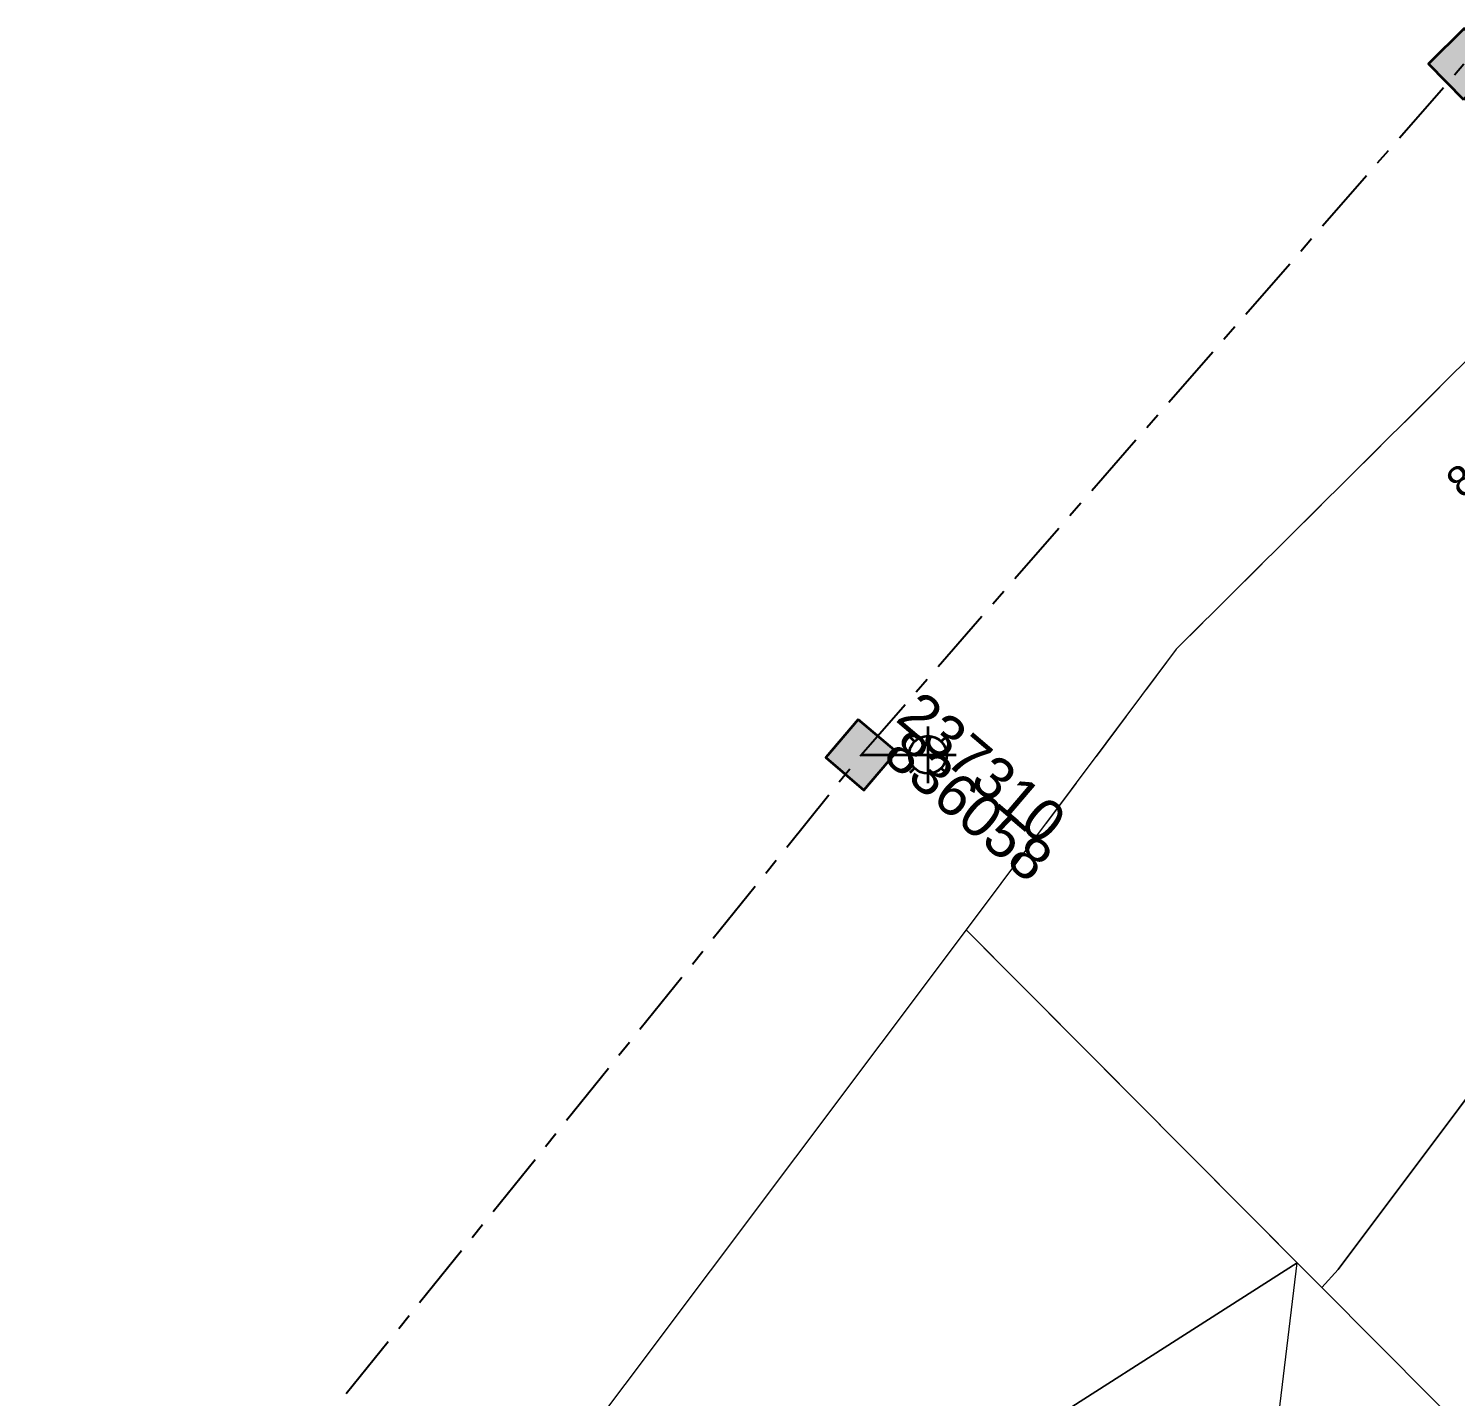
# Model space of a CAD drawing. Header units: metres. Extents: x 293418 to 294566, y 6233478 to 6234177.
# Drawn here: x 293584.7 to 293670.1, y 6233926 to 6234007.8 of the extents above; entities that cross this region are included whole.
import ezdxf
from ezdxf.enums import TextEntityAlignment as Align

# ---------------------------------------------------------------- set-up
doc = ezdxf.new("R2010")
doc.units = ezdxf.units.M
doc.linetypes.add('Cable Exist UG', pattern=[7, 4, -1, 1, -1])
doc.linetypes.add('Dash', pattern=[5, 3, -2])
doc.layers.get('0').update_dxf_attribs({"color": 6})
for name, color, linetype, lineweight in [('_User_LV_Exist', 5, 'Continuous', 35), ('Cadastre Developer_SP_EXT', 98, 'Continuous', 15), ('Cadastre Land Parcels_SP_EXT', 118, 'Continuous', 15), ('Cadastre Roads_SP_EXT', 218, 'Continuous', 15), ('Mains_SL_EXT', 131, 'Continuous', 25)]:
    doc.layers.add(name, color=color, linetype=linetype, lineweight=lineweight)
doc.layers.add('Equip_SP_SL_EXT', color=7, linetype='Continuous')
doc.layers.add('SupportsUG_SP_LV_SL_EXT', color=7, linetype='Continuous')
doc.layers.add('Features_HIDE', color=1, linetype='Continuous', plot=False)
doc.styles.add('COLUMN_LABEL', font='arial.ttf', dxfattribs={"height": 2})
doc.styles.add('iecARIAL', font='arial.ttf', dxfattribs={"height": 2})
doc.styles.add('POLE_LABEL', font='arial.ttf', dxfattribs={"height": 2})
doc.styles.add('SL_LABEL', font='arial.ttf', dxfattribs={"height": 2})
doc.styles.get("Standard").update_dxf_attribs({"font": 'arial.ttf'})

# ---------------------------------------------------------------- blocks, each defined once
blk = doc.blocks.new('SL_LANTERN_EXT')
at = {"flags": 9}
for tag, p in [('LRATECODE', (-7.4, 0)), ('LOUTREACHVOCAB', (-7.2, 0)), ('LOUTREACH', (-7, 0)), ('LANTNUMBER', (-6.6, 0)), ('LNEW', (-6.4, 0)), ('LMASTVOCAB', (-6.2, 0)), ('LMAST', (-6, 0)), ('LLAMPVOCAB', (-5.8, 0)), ('LLAMP', (-5.6, 0)), ('LEXIST', (-5.4, 0)), ('LCHARGE3PERCENT', (-5.2, 0)), ('LCHARGE3', (-5, 0)), ('LCHARGE2PERCENT', (-4.8, 0)), ('LCHARGE2', (-4.6, 0)), ('LCHARGE1PERCENT', (-4.4, 0)), ('LCHARGE1', (-4.2, 0)), ('LCATEGORY', (-4, 0)), ('LBRACKETVOCAB', (-3.8, 0)), ('LBRACKET', (-3.6, 0)), ('LKINGHEIGHT', (-3.4, 0)), ('CREPLACE', (-3.2, 0)), ('CREMOVE', (-3, 0)), ('CNUMBER', (-2.8, 0)), ('CNEW', (-2.6, 0)), ('CEXIST', (-2.4, 0)), ('USAGE', (-2.2, 0)), ('STATE', (-2, 0)), ('OWNED_BY', (-1.8, 0)), ('ORIENTATION', (-1.6, 0)), ('OPERATING_VOLTAGE', (-1.4, 0)), ('NO_PHASES', (-1.2, 0)), ('LANTERN_TYPE', (-1, 0)), ('LANTERN_PURPOSE', (-0.8, 0)), ('CONTROL_TYPE', (-0.6, 0)), ('CONSTRUCTED_VOLTAGE', (-0.4, 0))]:
    blk.add_attdef(tag, text='', height=0.001, rotation=270, dxfattribs=at).set_placement(p, align=Align.MIDDLE_LEFT)
at = {"style": 'SL_LABEL', "flags": 9}
blk.add_attdef('STREET_CODE', text='', height=0.001, rotation=270, dxfattribs=at).set_placement((0.001, 0), align=Align.MIDDLE_LEFT)
at = {"flags": 1}
blk.add_attdef('Z', (0, 0), '', height=0.001, rotation=270, dxfattribs=at)
at = {"width": 0.9}
blk.add_attdef('LNUMBER', text='', height=1, dxfattribs=at).set_placement((7, -1), align=Align.MIDDLE_LEFT)
at = {"flags": 9}
for tag, p in [('LREMOVE', (0, -7.6)), ('LREPLACE', (0, -7.8)), ('LTYPE', (0, -8)), ('LTYPEVOCAB', (0, -8.2)), ('LEGEND', (0, -8.4)), ('SUBURB', (0, -8.6)), ('STREETNAME', (0, -8.8)), ('LOCATION', (0, -9)), ('NOTES', (0, -9.2)), ('MAINTAINED_BY', (0, -9.863))]:
    blk.add_attdef(tag, text='', height=0.001, dxfattribs=at).set_placement(p, align=Align.MIDDLE_LEFT)
blk.add_attdef('OPERATED_BY', (0, -9.607), '', height=0.001, dxfattribs=at)
at = {"layer": 'Features_HIDE', "width": 0.9}
blk.add_attdef('ASSET_NUM', text='', height=1, dxfattribs=at).set_placement((7, 1), align=Align.MIDDLE_LEFT)
blk.add_wipeout([(5.688, 0), (5.061, -1.061), (4, -1.688), (2.939, -1.061), (2.313, 0), (2.939, 1.061), (4, 1.687), (5.061, 1.061)])
for p, q in [((2.939, 1.061), (3.205, 0.795)), ((4, 1.687), (4, 0)), ((5.061, 1.061), (4.795, 0.795)), ((0, 0), (4, 0)), ((2.939, -1.061), (3.205, -0.795)), ((4, 0), (5.688, 0)), ((4, 0), (4, -1.688)), ((5.061, -1.061), (4.795, -0.795))]:
    blk.add_line(p, q)
blk.add_circle((4, 0), 1.125)
blk = doc.blocks.new('COLUMN_EXT')
blk.add_hatch(color=256).paths.add_polyline_path([(1.5, -1.5), (1.5, 1.5), (-1.5, 1.5), (-1.5, -1.5)])
blk.add_lwpolyline([(1.5, 1.5), (-1.5, 1.5), (-1.5, -1.5), (1.5, -1.5)], close=True)
at = {"flags": 9}
for tag, p in [('SUBURB', (-1.813, 1.8)), ('NOTES', (-1.813, 2)), ('STREETNAME', (-1.813, 1.6)), ('LOCATION', (-1.813, 1.4)), ('LEGEND', (-1.813, 1.2)), ('USAGE', (-1.813, 1)), ('STATE', (-1.813, 0.8)), ('COLUMN_TYPE', (-1.813, 0.4)), ('OWNED_BY', (-1.813, 0.6))]:
    blk.add_attdef(tag, text='', height=0.2, rotation=180, dxfattribs=at).set_placement(p, align=Align.MIDDLE_LEFT)
at = {"flags": 1}
blk.add_attdef('Z', (-1.813, 2.351), '', height=0.2, rotation=180, dxfattribs=at)
at = {"flags": 9}
for tag, style, p in [('STRUCTURE_PLANT_NUMBER', 'POLE_LABEL', (-1.813, -0.031)), ('STREET_CODE', 'COLUMN_LABEL', (-1.813, 0.2))]:
    blk.add_attdef(tag, text='', height=0.2, rotation=180, dxfattribs=dict(at, style=style)).set_placement(p, align=Align.MIDDLE_LEFT)
at = {"style": 'COLUMN_LABEL', "width": 0.9, "flags": 8}
blk.add_attdef('ASSET_NUM', text='', height=2, rotation=270, dxfattribs=at).set_placement((2, -4), align=Align.MIDDLE_LEFT)

msp = doc.modelspace()

# ---------------------------------------------------------------- linework, layer by layer
at = {"layer": 'Cadastre Developer_SP_EXT', "linetype": 'Dash'}
msp.add_lwpolyline([(293708.773, 6233983.449), (293691.848, 6234000.466), (293683.362, 6234000.487), (293653.403, 6233970.69), (293640.834, 6233953.908), (293660.641, 6233933.993), (293662.107, 6233932.519), (293663.093, 6233933.582), (293676.109, 6233950.96), (293708.773, 6233983.449)], close=True, dxfattribs=at)
at = {"layer": 'Cadastre Land Parcels_SP_EXT', "linetype": 'Continuous'}
msp.add_lwpolyline([(293663.093, 6233933.582), (293676.109, 6233950.96), (293708.773, 6233983.448), (293691.847, 6234000.465), (293683.362, 6234000.487), (293653.403, 6233970.691), (293640.833, 6233953.909), (293660.641, 6233933.993), (293662.107, 6233932.519), (293663.093, 6233933.582)], close=True, dxfattribs=at)
for points in [[(293639.92, 6233920.739), (293660.641, 6233933.993), (293640.833, 6233953.909), (293584.726, 6233879.19)], [(293676.109, 6233950.96), (293663.093, 6233933.582), (293662.107, 6233932.519), (293682.066, 6233912.452)]]:
    msp.add_lwpolyline(points, dxfattribs=at)
at = {"layer": 'Cadastre Roads_SP_EXT', "linetype": 'Continuous'}
msp.add_lwpolyline([(293658.042, 6233912.494), (293660.641, 6233933.993), (293660.641, 6233933.993), (293639.92, 6233920.739)], dxfattribs=at)
at = {"layer": 'Mains_SL_EXT', "linetype": 'Cable Exist UG'}
for points in [[(293634.545, 6233964.38), (293670.618, 6234005.709)], [(293599.343, 6233920.713), (293634.545, 6233964.38)]]:
    msp.add_lwpolyline(points, dxfattribs=at)

# ---------------------------------------------------------------- block references
at = {"layer": '_User_LV_Exist'}
ref = msp.add_blockref('COLUMN_EXT', (293670.618, 6234005.709), dxfattribs=dict(at, rotation=224.4743653684465))
ref.add_attrib('ASSET_NUM', '836059', dxfattribs={"layer": '0', "height": 2.5, "rotation": 316.78064, "style": 'COLUMN_LABEL'}).set_placement((293672.618, 6234006.459), align=Align.MIDDLE_LEFT)
at = {"layer": 'SupportsUG_SP_LV_SL_EXT'}
ref = msp.add_blockref('COLUMN_EXT', (293670.618, 6234005.709), dxfattribs=dict(at, rotation=224.4743653684465))
ref.add_attrib('ASSET_NUM', '836059', dxfattribs={"layer": '0', "height": 2.5, "rotation": 316.78064, "style": 'COLUMN_LABEL'}).set_placement((293672.618, 6234006.459), align=Align.MIDDLE_LEFT)

# ---------------------------------------------------------------- texts
at = {"layer": 'Features_HIDE'}
msp.add_text('810', height=1.8, rotation=38.61963, dxfattribs=at).set_placement((293670.489, 6233979.651))

# ---------------------------------------------------------------- next in the draw order: block references
at = {"layer": 'Equip_SP_SL_EXT'}
ref = msp.add_blockref('SL_LANTERN_EXT', (293634.545, 6233964.38), dxfattribs=at)
ref.add_attrib('ASSET_NUM', '237310', dxfattribs={"layer": '0', "height": 2.5, "rotation": 319.57392, "style": 'iecARIAL'}).set_placement((293636.045, 6233965.88), align=Align.BOTTOM_LEFT)

# ---------------------------------------------------------------- next in the draw order: block references
at = {"layer": 'SupportsUG_SP_LV_SL_EXT'}
ref = msp.add_blockref('COLUMN_EXT', (293634.545, 6233964.38), dxfattribs=dict(at, rotation=49.57392098533579))
ref.add_attrib('ASSET_NUM', '836058', dxfattribs={"layer": '0', "height": 2.5, "rotation": 319.57392, "style": 'COLUMN_LABEL'}).set_placement((293636.545, 6233965.13), align=Align.MIDDLE_LEFT)

# ---------------------------------------------------------------- next in the draw order: block references
at = {"layer": '_User_LV_Exist'}
ref = msp.add_blockref('SL_LANTERN_EXT', (293634.545, 6233964.38), dxfattribs=at)
ref.add_attrib('ASSET_NUM', '237310', dxfattribs={"layer": '0', "height": 2.5, "rotation": 319.57392, "style": 'iecARIAL'}).set_placement((293636.045, 6233965.88), align=Align.BOTTOM_LEFT)

# ---------------------------------------------------------------- next in the draw order: block references
ref = msp.add_blockref('COLUMN_EXT', (293634.545, 6233964.38), dxfattribs=dict(at, rotation=49.57392098533579))
ref.add_attrib('ASSET_NUM', '836058', dxfattribs={"layer": '0', "height": 2.5, "rotation": 319.57392, "style": 'COLUMN_LABEL'}).set_placement((293636.545, 6233965.13), align=Align.MIDDLE_LEFT)

doc.saveas('drawing.dxf')
